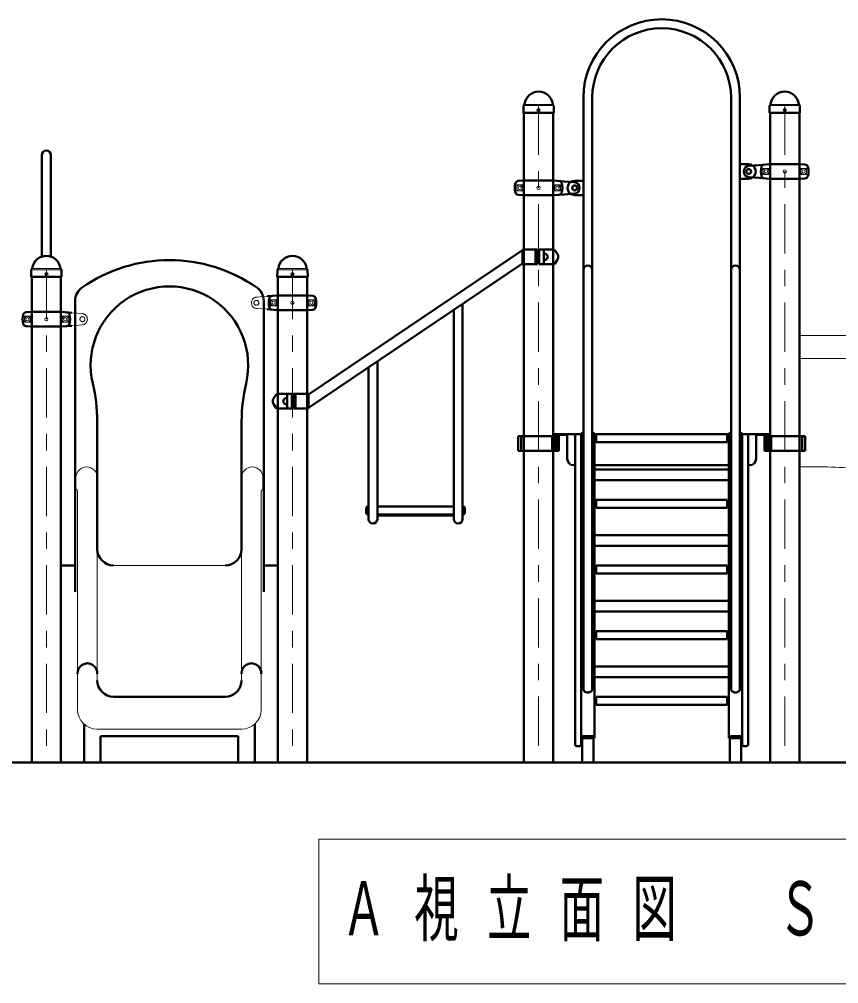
# Model space of a CAD drawing. Units: millimetres on the paper. Extents: x -385 to 0, y -594 to 267.
# Drawn here: x -299.6 to -249.6, y -232.9 to -174.1 of the extents above; entities that cross this region are included whole.
import ezdxf

# ---------------------------------------------------------------- set-up
doc = ezdxf.new("R2010")
doc.units = ezdxf.units.MM
doc.linetypes.add('USER1', pattern=[4.5, 2.5, -2])
doc.linetypes.add('USER2', pattern=[6, 3, -1, 1, -1])
doc.layers.add('LY_1', color=7, linetype='Continuous', lineweight=50)
doc.styles.add('ＭＳ ゴシック', font='')
doc.styles.get('ＭＳ ゴシック').set_extended_font_data('MS Gothic')

msp = doc.modelspace()

# ---------------------------------------------------------------- linework, layer by layer
at = {"layer": 'LY_1', "color": 140}
for p, q in [((-265.198, -189.388), (-265.198, -178.888)), ((-264.654, -189.388), (-264.654, -178.887)), ((-256.198, -189.388), (-256.198, -178.887)), ((-255.654, -189.388), (-255.654, -178.888)), ((-268.855, -179.798), (-268.847, -179.401)), ((-268.822, -179.343), (-268.801, -179.321)), ((-267.03, -179.343), (-267.052, -179.321)), ((-266.997, -179.797), (-267.005, -179.401)), ((-253.855, -179.798), (-253.847, -179.401)), ((-253.822, -179.343), (-253.801, -179.321)), ((-252.03, -179.343), (-252.052, -179.321)), ((-251.997, -179.797), (-252.005, -179.401)), ((-268.845, -179.807), (-268.855, -179.798)), ((-268.845, -179.807), (-267.007, -179.807)), ((-268.817, -179.807), (-268.817, -219.388)), ((-267.035, -179.807), (-267.035, -219.388)), ((-266.997, -179.797), (-267.007, -179.807)), ((-253.845, -179.807), (-253.855, -179.798)), ((-253.845, -179.807), (-252.007, -179.807)), ((-253.817, -179.807), (-253.817, -219.388)), ((-252.035, -179.807), (-252.035, -219.388)), ((-251.997, -179.797), (-252.007, -179.807)), ((-298.198, -188.568), (-298.198, -182.388)), ((-297.654, -188.568), (-297.654, -182.388)), ((-255.126, -182.948), (-255.654, -182.948)), ((-254.476, -182.993), (-255.107, -183.039)), ((-253.846, -182.938), (-254.476, -182.993)), ((-252.006, -182.938), (-253.847, -182.938)), ((-252.006, -182.938), (-251.691, -182.965)), ((-255.126, -183.828), (-255.655, -183.828)), ((-254.476, -183.782), (-255.107, -183.736)), ((-253.846, -183.838), (-254.476, -183.782)), ((-252.006, -183.838), (-253.847, -183.838)), ((-252.006, -183.838), (-251.691, -183.81)), ((-268.846, -183.938), (-269.162, -183.965)), ((-268.846, -183.938), (-267.006, -183.938)), ((-267.006, -183.938), (-266.376, -183.993)), ((-266.376, -183.993), (-265.746, -184.039)), ((-265.726, -183.948), (-265.198, -183.948)), ((-268.846, -184.838), (-269.162, -184.81)), ((-268.846, -184.838), (-267.006, -184.838)), ((-267.006, -184.838), (-266.376, -184.782)), ((-266.376, -184.782), (-265.746, -184.736)), ((-265.726, -184.828), (-265.198, -184.828)), ((-268.91, -188.181), (-281.942, -196.974)), ((-268.91, -188.141), (-268.91, -189.041)), ((-268.91, -188.141), (-267.986, -188.141)), ((-268.106, -188.141), (-268.106, -189.041)), ((-267.986, -188.141), (-267.986, -189.041)), ((-267.896, -188.181), (-267.896, -189.001)), ((-267.004, -188.141), (-267.856, -188.141)), ((-267.601, -188.591), (-267.601, -188.161)), ((-267.601, -188.405), (-267.561, -188.404)), ((-267.601, -188.591), (-267.601, -189.021)), ((-266.775, -188.428), (-266.937, -188.177)), ((-268.91, -189.001), (-281.942, -197.794)), ((-268.91, -189.041), (-267.986, -189.041)), ((-267.006, -189.041), (-267.856, -189.041)), ((-267.601, -188.777), (-267.561, -188.778)), ((-266.775, -188.754), (-266.937, -189.004)), ((-298.855, -189.798), (-298.847, -189.401)), ((-298.822, -189.343), (-298.801, -189.321)), ((-297.03, -189.343), (-297.052, -189.321)), ((-296.997, -189.797), (-297.005, -189.401)), ((-283.855, -189.798), (-283.847, -189.401)), ((-283.822, -189.343), (-283.801, -189.321)), ((-282.03, -189.343), (-282.052, -189.321)), ((-281.997, -189.797), (-282.005, -189.401)), ((-265.198, -214.907), (-265.198, -189.388)), ((-264.654, -214.907), (-264.654, -189.388)), ((-256.198, -214.907), (-256.198, -189.388)), ((-255.654, -214.907), (-255.654, -189.388)), ((-298.845, -189.807), (-298.855, -189.798)), ((-298.845, -189.807), (-297.007, -189.807)), ((-298.817, -189.807), (-298.817, -219.388)), ((-297.035, -189.807), (-297.035, -219.388)), ((-296.997, -189.797), (-297.007, -189.807)), ((-283.845, -189.807), (-283.855, -189.798)), ((-283.845, -189.807), (-282.007, -189.807)), ((-283.817, -189.807), (-283.817, -219.388)), ((-282.035, -189.807), (-282.035, -219.388)), ((-281.997, -189.797), (-282.007, -189.807)), ((-283.846, -190.938), (-284.476, -190.993)), ((-282.006, -190.938), (-283.847, -190.938)), ((-282.006, -190.938), (-281.691, -190.965)), ((-296.176, -208.988), (-296.176, -191.271)), ((-284.676, -208.988), (-284.676, -191.271)), ((-272.554, -204.56), (-272.554, -191.46)), ((-298.846, -191.938), (-299.162, -191.965)), ((-298.846, -191.938), (-297.006, -191.938)), ((-297.006, -191.938), (-296.376, -191.993)), ((-283.846, -191.838), (-284.476, -191.782)), ((-282.006, -191.838), (-283.847, -191.838)), ((-282.006, -191.838), (-281.691, -191.81)), ((-273.098, -204.56), (-273.098, -191.827)), ((-298.846, -192.838), (-299.162, -192.81)), ((-298.846, -192.838), (-297.006, -192.838)), ((-297.006, -192.838), (-296.376, -192.782)), ((-277.754, -204.56), (-277.754, -194.969)), ((-278.298, -204.56), (-278.298, -195.336)), ((-284.078, -197.221), (-283.915, -196.971)), ((-283.848, -196.934), (-282.996, -196.934)), ((-283.251, -197.199), (-283.291, -197.197)), ((-283.251, -197.384), (-283.251, -196.954)), ((-283.251, -197.384), (-283.251, -197.814)), ((-282.956, -196.974), (-282.956, -197.794)), ((-282.866, -196.934), (-282.866, -197.834)), ((-281.942, -196.934), (-282.866, -196.934)), ((-282.746, -196.934), (-282.746, -197.834)), ((-281.942, -196.934), (-281.942, -197.834)), ((-284.078, -197.548), (-283.915, -197.798)), ((-283.846, -197.834), (-282.996, -197.834)), ((-283.251, -197.57), (-283.291, -197.571)), ((-281.942, -197.834), (-282.866, -197.834)), ((-294.826, -206.388), (-294.826, -198.605)), ((-286.026, -206.388), (-286.026, -198.605)), ((-266.69, -199.508), (-269.162, -199.508)), ((-269.162, -199.508), (-269.162, -200.408)), ((-268.996, -199.508), (-268.996, -200.408)), ((-267.092, -199.508), (-267.092, -200.408)), ((-267.035, -199.388), (-266.176, -199.388)), ((-267.035, -199.434), (-266.176, -199.434)), ((-266.904, -199.508), (-266.904, -200.408)), ((-266.845, -199.508), (-266.845, -200.408)), ((-266.69, -199.508), (-266.69, -200.408)), ((-266.176, -199.448), (-266.176, -200.888)), ((-265.326, -199.388), (-266.116, -199.388)), ((-265.706, -218.288), (-265.706, -199.488)), ((-265.326, -199.388), (-265.606, -199.388)), ((-265.326, -218.288), (-265.326, -199.324)), ((-265.326, -199.324), (-265.198, -199.324)), ((-264.654, -199.324), (-264.526, -199.324)), ((-264.526, -217.908), (-264.526, -199.324)), ((-256.326, -199.388), (-264.526, -199.388)), ((-264.426, -199.888), (-264.426, -199.388)), ((-256.426, -199.888), (-256.426, -199.388)), ((-256.326, -217.908), (-256.326, -199.324)), ((-256.198, -199.324), (-256.326, -199.324)), ((-255.526, -199.324), (-255.654, -199.324)), ((-255.526, -218.288), (-255.526, -199.324)), ((-254.736, -199.388), (-255.526, -199.388)), ((-255.526, -199.388), (-255.246, -199.388)), ((-255.146, -218.288), (-255.146, -199.488)), ((-253.817, -199.388), (-254.676, -199.388)), ((-253.817, -199.434), (-254.676, -199.434)), ((-254.676, -199.448), (-254.676, -200.888)), ((-254.162, -199.508), (-251.69, -199.508)), ((-254.162, -199.508), (-254.162, -200.408)), ((-254.007, -199.508), (-254.007, -200.408)), ((-253.948, -199.508), (-253.948, -200.408)), ((-253.761, -199.508), (-253.761, -200.408)), ((-251.856, -199.508), (-251.856, -200.408)), ((-251.69, -199.508), (-251.69, -200.408)), ((-260.426, -199.888), (-264.426, -199.888)), ((-260.426, -199.888), (-256.426, -199.888)), ((-266.69, -200.408), (-269.162, -200.408)), ((-254.162, -200.408), (-251.69, -200.408)), ((-265.706, -201.288), (-265.776, -201.288)), ((-260.426, -201.288), (-264.526, -201.288)), ((-260.426, -201.288), (-256.326, -201.288)), ((-255.146, -201.288), (-255.076, -201.288)), ((-264.526, -201.548), (-256.326, -201.548)), ((-264.526, -202.186), (-256.326, -202.186)), ((-278.326, -203.788), (-278.298, -203.788)), ((-277.754, -203.788), (-273.098, -203.788)), ((-272.554, -203.788), (-272.526, -203.788)), ((-264.426, -203.888), (-264.426, -203.388)), ((-260.426, -203.388), (-264.426, -203.388)), ((-260.426, -203.388), (-256.426, -203.388)), ((-256.426, -203.888), (-256.426, -203.388)), ((-278.426, -204.188), (-278.426, -203.888)), ((-278.326, -204.288), (-278.298, -204.288)), ((-277.754, -204.288), (-273.098, -204.288)), ((-277.754, -204.352), (-273.098, -204.352)), ((-272.554, -204.288), (-272.526, -204.288)), ((-272.426, -204.188), (-272.426, -203.888)), ((-260.426, -203.888), (-264.426, -203.888)), ((-260.426, -203.888), (-256.426, -203.888)), ((-264.526, -205.548), (-256.326, -205.548)), ((-264.526, -206.186), (-256.326, -206.186)), ((-297.035, -207.388), (-296.176, -207.388)), ((-284.676, -207.388), (-283.817, -207.388)), ((-264.426, -207.888), (-264.426, -207.388)), ((-260.426, -207.388), (-264.426, -207.388)), ((-260.426, -207.388), (-256.426, -207.388)), ((-256.426, -207.888), (-256.426, -207.388)), ((-260.426, -207.888), (-264.426, -207.888)), ((-260.426, -207.888), (-256.426, -207.888)), ((-264.526, -209.548), (-256.326, -209.548)), ((-264.526, -210.186), (-256.326, -210.186)), ((-264.426, -211.888), (-264.426, -211.388)), ((-260.426, -211.388), (-264.426, -211.388)), ((-260.426, -211.388), (-256.426, -211.388)), ((-256.426, -211.888), (-256.426, -211.388)), ((-260.426, -211.888), (-264.426, -211.888)), ((-260.426, -211.888), (-256.426, -211.888)), ((-264.526, -213.548), (-256.326, -213.548)), ((-264.526, -214.186), (-256.326, -214.186)), ((-287.026, -215.388), (-293.826, -215.388)), ((-264.426, -215.888), (-264.426, -215.388)), ((-260.426, -215.388), (-264.426, -215.388)), ((-260.426, -215.388), (-256.426, -215.388)), ((-256.426, -215.888), (-256.426, -215.388)), ((-260.426, -215.888), (-264.426, -215.888)), ((-260.426, -215.888), (-256.426, -215.888)), ((-295.626, -217.052), (-295.626, -219.388)), ((-285.226, -217.052), (-285.226, -219.388)), ((-294.626, -217.788), (-294.626, -219.388)), ((-286.226, -217.788), (-294.626, -217.788)), ((-286.226, -217.788), (-286.226, -219.388)), ((-265.326, -217.788), (-264.526, -217.788)), ((-265.326, -217.908), (-264.526, -217.908)), ((-265.266, -219.388), (-265.266, -217.908)), ((-264.586, -219.388), (-264.586, -217.908)), ((-255.526, -217.788), (-256.326, -217.788)), ((-255.526, -217.908), (-256.326, -217.908)), ((-256.266, -219.388), (-256.266, -217.908)), ((-255.586, -219.388), (-255.586, -217.908)), ((-265.606, -218.388), (-265.426, -218.388)), ((-255.246, -218.388), (-255.426, -218.388))]:
    msp.add_line(p, q, dxfattribs=at)
at = {"layer": 'LY_1', "lineweight": 13}
for p, q in [((-268.82, -179.377), (-267.033, -179.377)), ((-268.783, -179.307), (-267.072, -179.307)), ((-253.82, -179.377), (-252.033, -179.377)), ((-253.783, -179.307), (-252.072, -179.307)), ((-253.891, -183.203), (-254.261, -183.203)), ((-254.261, -183.572), (-254.261, -183.203)), ((-251.961, -183.203), (-251.591, -183.203)), ((-251.591, -183.572), (-251.591, -183.203)), ((-253.891, -183.572), (-254.261, -183.572)), ((-251.961, -183.572), (-251.591, -183.572)), ((-268.891, -184.203), (-269.261, -184.203)), ((-269.261, -184.572), (-269.261, -184.203)), ((-266.961, -184.203), (-266.591, -184.203)), ((-266.591, -184.572), (-266.591, -184.203)), ((-268.891, -184.572), (-269.261, -184.572)), ((-266.961, -184.572), (-266.591, -184.572)), ((-298.82, -189.377), (-297.033, -189.377)), ((-298.783, -189.307), (-297.072, -189.307)), ((-283.82, -189.377), (-282.033, -189.377)), ((-283.783, -189.307), (-282.072, -189.307)), ((-284.261, -191.572), (-284.261, -191.203)), ((-283.891, -191.203), (-284.261, -191.203)), ((-281.961, -191.203), (-281.591, -191.203)), ((-281.591, -191.572), (-281.591, -191.203)), ((-283.891, -191.572), (-284.261, -191.572)), ((-281.961, -191.572), (-281.591, -191.572)), ((-299.261, -192.572), (-299.261, -192.203)), ((-298.891, -192.203), (-299.261, -192.203)), ((-298.891, -192.572), (-299.261, -192.572)), ((-296.961, -192.203), (-296.591, -192.203)), ((-296.961, -192.572), (-296.591, -192.572)), ((-296.591, -192.572), (-296.591, -192.203)), ((-248.725, -193.388), (-252.035, -193.388)), ((-248.722, -194.788), (-252.035, -194.788)), ((-252.035, -201.388), (-250.546, -201.388)), ((-250.546, -201.388), (-252.035, -201.388)), ((-296.126, -202.038), (-296.126, -202.688)), ((-294.826, -206.388), (-294.826, -202.038)), ((-286.026, -202.038), (-286.026, -206.388)), ((-284.726, -202.688), (-284.726, -202.038)), ((-296.026, -202.861), (-296.026, -208.188)), ((-284.826, -208.188), (-284.826, -202.861)), ((-294.826, -214.388), (-294.826, -206.388)), ((-286.026, -214.388), (-286.026, -206.388)), ((-287.026, -207.388), (-293.826, -207.388)), ((-296.026, -216.158), (-296.026, -208.188)), ((-284.826, -216.158), (-284.826, -208.188)), ((-286.026, -217.358), (-294.826, -217.358)), ((-281.326, -224.069), (-281.326, -232.869)), ((-224.526, -224.069), (-281.326, -224.069)), ((-281.326, -232.869), (-224.526, -232.869))]:
    msp.add_line(p, q, dxfattribs=at)
at = {"layer": 'LY_1', "linetype": 'USER2', "lineweight": 13}
for p, q in [((-267.926, -179.377), (-267.926, -219.388)), ((-252.926, -179.377), (-252.926, -219.388)), ((-297.926, -189.377), (-297.926, -219.388)), ((-282.926, -189.377), (-282.926, -219.388))]:
    msp.add_line(p, q, dxfattribs=at)
at = {"layer": 'LY_1', "linetype": 'USER1', "lineweight": 13}
for p, q in [((-284.476, -190.993), (-285.107, -191.039)), ((-283.826, -190.958), (-283.826, -191.818)), ((-282.026, -190.958), (-282.026, -191.818)), ((-298.826, -191.958), (-298.826, -192.818)), ((-297.026, -191.958), (-297.026, -192.818)), ((-296.376, -191.993), (-295.746, -192.039)), ((-284.476, -191.782), (-285.107, -191.736)), ((-296.376, -192.782), (-295.746, -192.736))]:
    msp.add_line(p, q, dxfattribs=at)
at = {"layer": 'LY_1'}
msp.add_line((-329.372, -219.388), (-207.293, -219.388), dxfattribs=at)
at = {"layer": 'LY_1', "color": 140}
for points in [[(-264.654, -214.907), (-264.657, -214.936), (-264.664, -214.964), (-264.675, -214.991), (-264.691, -215.017), (-264.71, -215.041), (-264.734, -215.062), (-264.761, -215.081), (-264.79, -215.097), (-264.822, -215.11), (-264.856, -215.119), (-264.891, -215.125), (-264.926, -215.127), (-264.962, -215.125), (-264.997, -215.119), (-265.03, -215.11), (-265.062, -215.097), (-265.092, -215.081), (-265.119, -215.062), (-265.142, -215.041), (-265.162, -215.017), (-265.178, -214.991), (-265.189, -214.964), (-265.196, -214.936), (-265.198, -214.907)], [(-256.198, -214.907), (-256.196, -214.936), (-256.189, -214.964), (-256.178, -214.991), (-256.162, -215.017), (-256.142, -215.041), (-256.119, -215.062), (-256.092, -215.081), (-256.062, -215.097), (-256.03, -215.11), (-255.997, -215.119), (-255.962, -215.125), (-255.926, -215.127), (-255.891, -215.125), (-255.856, -215.119), (-255.822, -215.11), (-255.79, -215.097), (-255.761, -215.081), (-255.734, -215.062), (-255.71, -215.041), (-255.691, -215.017), (-255.675, -214.991), (-255.664, -214.964), (-255.657, -214.936), (-255.654, -214.907)]]:
    msp.add_lwpolyline(points, dxfattribs=at)
for centre, radius in [((-267.926, -179.647), 0.06), ((-252.926, -179.647), 0.06), ((-255.126, -183.388), 0.15), ((-265.726, -184.388), 0.15), ((-297.926, -189.647), 0.06), ((-282.926, -189.647), 0.06)]:
    msp.add_circle(centre, radius, dxfattribs=at)
at = {"layer": 'LY_1', "lineweight": 13}
for centre, radius in [((-254.076, -183.388), 0.185), ((-254.076, -183.388), 0.1), ((-252.926, -183.388), 0.1), ((-251.776, -183.388), 0.185), ((-251.776, -183.388), 0.1), ((-269.076, -184.388), 0.185), ((-269.076, -184.388), 0.1), ((-267.926, -184.388), 0.1), ((-266.776, -184.388), 0.185), ((-266.776, -184.388), 0.1), ((-284.076, -191.388), 0.185), ((-284.076, -191.388), 0.1), ((-282.926, -191.388), 0.1), ((-281.776, -191.388), 0.185), ((-281.776, -191.388), 0.1), ((-299.076, -192.388), 0.185), ((-299.076, -192.388), 0.1), ((-297.926, -192.388), 0.1), ((-296.776, -192.388), 0.185), ((-296.776, -192.388), 0.1)]:
    msp.add_circle(centre, radius, dxfattribs=at)
at = {"layer": 'LY_1', "linetype": 'USER1', "lineweight": 13}
for centre in [(-285.126, -191.388), (-295.726, -192.388)]:
    msp.add_circle(centre, 0.15, dxfattribs=at)
at = {"layer": 'LY_1', "color": 140}
for centre, radius, start, end in [((-260.426, -178.888), 4.772, 0, 180), ((-260.426, -178.888), 4.228, 0, 180), ((-267.926, -179.388), 0.864, 90, 173.3676), ((-267.926, -179.388), 0.864, 6.6324, 90), ((-252.926, -179.388), 0.864, 90, 173.3676), ((-252.926, -179.388), 0.864, 6.6324, 90), ((-268.763, -179.402), 0.084, 135, 178.99605), ((-268.84, -179.281), 0.056, 315, 353.3676), ((-267.012, -179.281), 0.056, 186.6324, 225), ((-267.089, -179.402), 0.084, 1.00395, 45), ((-253.763, -179.402), 0.084, 135, 178.99605), ((-253.84, -179.281), 0.056, 315, 353.3676), ((-252.012, -179.281), 0.056, 186.6324, 225), ((-252.089, -179.402), 0.084, 1.00395, 45), ((-297.926, -182.388), 0.272, 0, 180), ((-255.076, -183.388), 0.35, 95, 265), ((-255.126, -183.388), 0.44, 270, 90), ((-253.376, -183.388), 1, 163.80375, 196.19625), ((-254.145, -183.164), 0.2, 95, 163.80375), ((-251.708, -183.164), 0.2, 16.19625, 85), ((-252.476, -183.388), 1, 343.80375, 16.19625), ((-254.145, -183.611), 0.2, 196.19625, 265), ((-251.708, -183.611), 0.2, 275, 343.80375), ((-268.376, -184.388), 1, 163.80375, 196.19625), ((-269.145, -184.164), 0.2, 95, 163.80375), ((-266.708, -184.164), 0.2, 16.19625, 85), ((-267.476, -184.388), 1, 343.80375, 16.19625), ((-265.726, -184.388), 0.44, 90, 270), ((-265.776, -184.388), 0.35, 275, 85), ((-269.145, -184.611), 0.2, 196.19625, 265), ((-266.708, -184.611), 0.2, 275, 343.80375), ((-297.926, -189.388), 0.864, 90, 173.3676), ((-297.926, -189.388), 0.864, 6.6324, 90), ((-282.926, -189.388), 0.864, 90, 173.3676), ((-282.926, -189.388), 0.864, 6.6324, 90), ((-267.856, -188.181), 0.04, 90, 180), ((-267.621, -188.161), 0.02, 0, 90), ((-267.555, -188.591), 0.187, 268, 92), ((-267.004, -188.221), 0.08, 20.80294, 90), ((-267.026, -188.591), 0.3, 0, 32.99301), ((-267.026, -188.591), 0.3, 327.00699, 0), ((-290.426, -198.134), 9.346, 55.31079, 124.68922), ((-267.856, -189.001), 0.04, 180, 270), ((-267.621, -189.021), 0.02, 270, 0), ((-267.004, -188.961), 0.08, 270, 339.19706), ((-264.926, -189.388), 0.272, 0, 180), ((-255.926, -189.388), 0.272, 0, 180), ((-298.763, -189.402), 0.084, 135, 178.99605), ((-298.84, -189.281), 0.056, 315, 353.3676), ((-297.012, -189.281), 0.056, 186.6324, 225), ((-297.089, -189.402), 0.084, 1.00395, 45), ((-283.763, -189.402), 0.084, 135, 178.99605), ((-283.84, -189.281), 0.056, 315, 353.3676), ((-282.012, -189.281), 0.056, 186.6324, 225), ((-282.089, -189.402), 0.084, 1.00395, 45), ((-295.176, -191.271), 1, 123.36701, 180), ((-290.426, -195.188), 4.8, 346.64882, 193.35118), ((-285.676, -191.271), 1, 0, 56.63299), ((-283.376, -191.388), 1, 163.80375, 196.19625), ((-284.145, -191.164), 0.2, 95, 163.80375), ((-281.708, -191.164), 0.2, 16.19625, 85), ((-282.476, -191.388), 1, 343.80375, 16.19625), ((-298.376, -192.388), 1, 163.80375, 196.19625), ((-299.145, -192.164), 0.2, 95, 163.80375), ((-296.708, -192.164), 0.2, 16.19625, 85), ((-297.476, -192.388), 1, 343.80375, 16.19625), ((-284.145, -191.611), 0.2, 196.19625, 265), ((-281.708, -191.611), 0.2, 275, 343.80375), ((-299.145, -192.611), 0.2, 196.19625, 265), ((-296.708, -192.611), 0.2, 275, 343.80375), ((-304.826, -198.605), 10, 0, 13.35118), ((-276.026, -198.605), 10, 166.64882, 180), ((-283.826, -197.384), 0.3, 147.00699, 180), ((-283.826, -197.384), 0.3, 180, 212.99301), ((-283.848, -197.014), 0.08, 90, 159.19706), ((-283.298, -197.384), 0.187, 88, 272), ((-283.231, -196.954), 0.02, 90, 180), ((-282.996, -196.974), 0.04, 0, 90), ((-283.848, -197.754), 0.08, 200.80294, 270), ((-283.231, -197.814), 0.02, 180, 270), ((-282.996, -197.794), 0.04, 270, 0), ((-266.116, -199.448), 0.06, 90, 180), ((-265.606, -199.488), 0.1, 90, 180), ((-265.426, -199.488), 0.1, 0, 90), ((-255.426, -199.488), 0.1, 90, 180), ((-255.246, -199.488), 0.1, 0, 90), ((-254.736, -199.448), 0.06, 0, 90), ((-265.776, -200.888), 0.4, 180, 270), ((-255.076, -200.888), 0.4, 270, 0), ((-278.326, -203.888), 0.1, 90, 180), ((-272.526, -203.888), 0.1, 0, 90), ((-278.326, -204.188), 0.1, 180, 270), ((-272.526, -204.188), 0.1, 270, 0), ((-278.026, -204.56), 0.272, 180, 0), ((-272.826, -204.56), 0.272, 180, 0), ((-293.826, -206.388), 1, 180, 270), ((-287.026, -206.388), 1, 270, 0), ((-295.426, -213.953), 0.602, 355.58828, 184.41172), ((-285.426, -213.953), 0.602, 355.58828, 184.41172), ((-293.826, -214.388), 1, 180, 270), ((-287.026, -214.388), 1, 270, 0), ((-265.606, -218.288), 0.1, 180, 270), ((-265.426, -218.288), 0.1, 270, 0), ((-255.426, -218.288), 0.1, 180, 270), ((-255.246, -218.288), 0.1, 270, 0)]:
    msp.add_arc(centre, radius, start, end, dxfattribs=at)
at = {"layer": 'LY_1', "lineweight": 13}
for centre, radius, start, end in [((-256.452, -183.388), 2.567, 355.87048, 4.12952), ((-249.401, -183.388), 2.567, 175.87048, 184.12952), ((-271.452, -184.388), 2.567, 355.87048, 4.12952), ((-264.401, -184.388), 2.567, 175.87048, 184.12952), ((-286.452, -191.388), 2.567, 355.87048, 4.12952), ((-279.401, -191.388), 2.567, 175.87048, 184.12952), ((-301.452, -192.388), 2.567, 355.87048, 4.12952), ((-294.401, -192.388), 2.567, 175.87048, 184.12952), ((-295.476, -202.038), 0.65, 90, 180), ((-295.476, -202.038), 0.65, 0, 90), ((-285.376, -202.038), 0.65, 90, 180), ((-285.376, -202.038), 0.65, 0, 90), ((-250.546, -219.388), 18, 84.01173, 90), ((-296.026, -202.688), 0.1, 180, 240), ((-284.826, -202.688), 0.1, 300, 0), ((-296.126, -202.861), 0.1, 0, 60), ((-284.726, -202.861), 0.1, 120, 180), ((-293.826, -206.388), 1, 180, 270), ((-287.026, -206.388), 1, 270, 0), ((-294.826, -216.158), 1.2, 180, 270), ((-286.026, -216.158), 1.2, 270, 0)]:
    msp.add_arc(centre, radius, start, end, dxfattribs=at)
at = {"layer": 'LY_1', "linetype": 'USER1', "lineweight": 13}
for centre, radius, start, end in [((-283.846, -190.958), 0.02, 0, 91.98888), ((-285.076, -191.388), 0.35, 95, 265), ((-297.006, -191.958), 0.02, 88.01112, 180), ((-295.776, -192.388), 0.35, 275, 85), ((-283.846, -191.818), 0.02, 270, 0), ((-297.006, -192.818), 0.02, 180, 270)]:
    msp.add_arc(centre, radius, start, end, dxfattribs=at)

# ---------------------------------------------------------------- texts
at = {"layer": 'LY_1', "insert": (-279.926, -228.469), "char_height": 3.299, "attachment_point": 4, "style": 'ＭＳ ゴシック'}
msp.add_mtext('\\T1.64;\\W0.6;Ａ視立面図\u3000Ｓ＝１／５０', dxfattribs=at)

doc.saveas('drawing.dxf')
